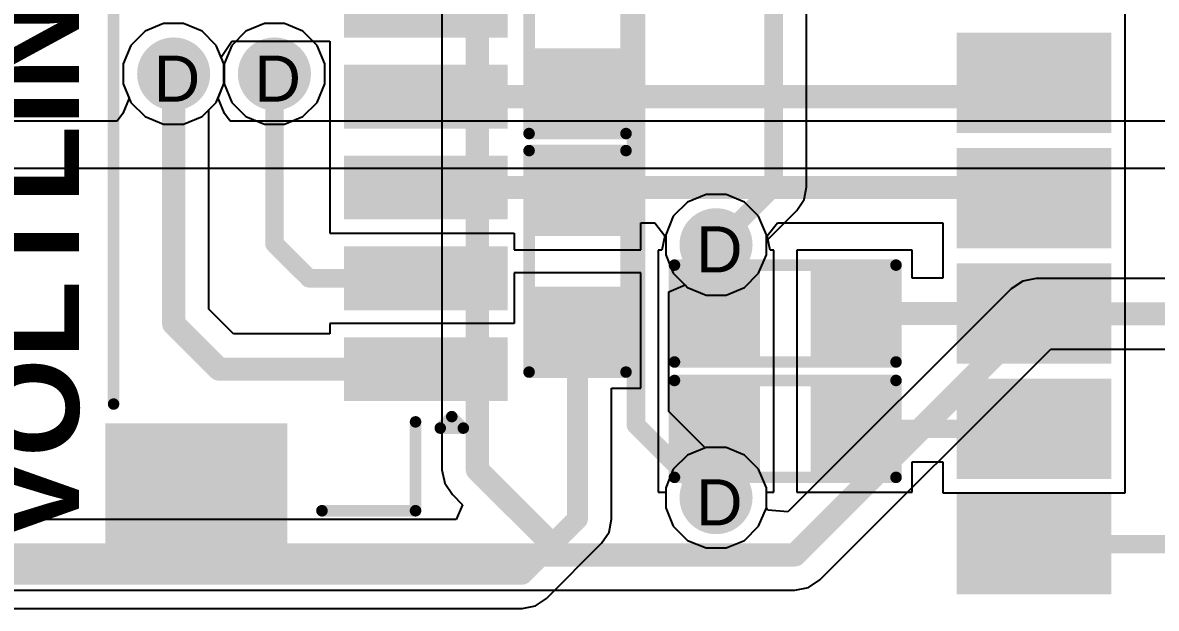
# Model space of a CAD drawing. Header units: inches. Extents: x 0 to 5032, y 0 to 5323.
# Drawn here: x 99.35 to 111.83, y 6.86 to 13.31 of the extents above; entities that cross this region are included whole.
import ezdxf

# ---------------------------------------------------------------- set-up
doc = ezdxf.new("R2010")
doc.units = ezdxf.units.IN
for name, color, linetype in [('Bottom Layer', 5, 'Continuous'), ('Bottom Solder', 6, 'Continuous'), ('Drill Drawing', 1, 'Continuous'), ('Layer 1', 16, 'Continuous'), ('Layer 2', 76, 'Continuous'), ('Top Layer', 1, 'Continuous'), ('Top Overlay', 2, 'Continuous'), ('Top Paste', 8, 'Continuous'), ('Top Solder', 216, 'Continuous'), ('Via Holes', 16, 'Continuous')]:
    doc.layers.add(name, color=color, linetype=linetype)
doc.styles.add('Arial', font='', dxfattribs={"height": 0.2})
doc.styles.add('Arial_Bold', font='', dxfattribs={"height": 0.2})
doc.styles.get('Arial').set_extended_font_data('Arial')
doc.styles.get('Arial_Bold').set_extended_font_data('Arial', bold=True)

# ---------------------------------------------------------------- blocks, each defined once
blk = doc.blocks.new('R___0603_5')
at = {"layer": 'Top Layer'}
for points in [[(-0.381, 0.4445), (-0.381, -0.4445), (-1.143, -0.4445), (-1.143, 0.4445)], [(1.143, 0.4445), (1.143, -0.4445), (0.381, -0.4445), (0.381, 0.4445)]]:
    blk.add_hatch(color=1, dxfattribs=at).paths.add_polyline_path(points)
at = {"layer": 'Top Paste'}
for points in [[(-0.381, 0.4445), (-0.381, -0.4445), (-1.143, -0.4445), (-1.143, 0.4445)], [(1.143, 0.4445), (1.143, -0.4445), (0.381, -0.4445), (0.381, 0.4445)]]:
    blk.add_hatch(color=8, dxfattribs=at).paths.add_polyline_path(points)
at = {"layer": 'Top Solder'}
for points in [[(-0.2794, 0.5461), (-0.2794, -0.5461), (-1.2446, -0.5461), (-1.2446, 0.5461)], [(1.2446, 0.5461), (1.2446, -0.5461), (0.2794, -0.5461), (0.2794, 0.5461)]]:
    blk.add_hatch(color=216, dxfattribs=at).paths.add_polyline_path(points)
at = {"layer": 'Top Overlay'}
for points in [[(-1.2192, -0.5334, 0.127, 0.127, 0), (-1.2192, 0.5334, 0.127, 0.127, 0)], [(-1.2192, 0.5334, 0.127, 0.127, 0), (1.2192, 0.5334, 0.127, 0.127, 0)], [(1.2192, -0.5334, 0.127, 0.127, 0), (1.2192, 0.5334, 0.127, 0.127, 0)], [(-1.2192, -0.5334, 0.127, 0.127, 0), (1.2192, -0.5334, 0.127, 0.127, 0)]]:
    blk.add_lwpolyline(points, format="xyseb", dxfattribs=at)
for points in [[(-1.25095, 0.5334, 0.0635, 0.0635, 1), (-1.18745, 0.5334, 0.0635, 0.0635, 1)], [(-1.25095, 0.5334, 0.0635, 0.0635, 1), (-1.18745, 0.5334, 0.0635, 0.0635, 1)], [(1.18745, 0.5334, 0.0635, 0.0635, 1), (1.25095, 0.5334, 0.0635, 0.0635, 1)], [(1.18745, 0.5334, 0.0635, 0.0635, 1), (1.25095, 0.5334, 0.0635, 0.0635, 1)], [(-1.25095, -0.5334, 0.0635, 0.0635, 1), (-1.18745, -0.5334, 0.0635, 0.0635, 1)], [(-1.25095, -0.5334, 0.0635, 0.0635, 1), (-1.18745, -0.5334, 0.0635, 0.0635, 1)], [(1.18745, -0.5334, 0.0635, 0.0635, 1), (1.25095, -0.5334, 0.0635, 0.0635, 1)], [(1.18745, -0.5334, 0.0635, 0.0635, 1), (1.25095, -0.5334, 0.0635, 0.0635, 1)]]:
    blk.add_lwpolyline(points, format="xyseb", close=True, dxfattribs=at)
blk = doc.blocks.new('R___0603_10')
at = {"layer": 'Top Layer'}
for points in [[(-0.381, 0.4445), (-0.381, -0.4445), (-1.143, -0.4445), (-1.143, 0.4445)], [(1.143, 0.4445), (1.143, -0.4445), (0.381, -0.4445), (0.381, 0.4445)]]:
    blk.add_hatch(color=1, dxfattribs=at).paths.add_polyline_path(points)
at = {"layer": 'Top Paste'}
for points in [[(-0.381, 0.4445), (-0.381, -0.4445), (-1.143, -0.4445), (-1.143, 0.4445)], [(1.143, 0.4445), (1.143, -0.4445), (0.381, -0.4445), (0.381, 0.4445)]]:
    blk.add_hatch(color=8, dxfattribs=at).paths.add_polyline_path(points)
at = {"layer": 'Top Solder'}
for points in [[(-0.2794, 0.5461), (-0.2794, -0.5461), (-1.2446, -0.5461), (-1.2446, 0.5461)], [(1.2446, 0.5461), (1.2446, -0.5461), (0.2794, -0.5461), (0.2794, 0.5461)]]:
    blk.add_hatch(color=216, dxfattribs=at).paths.add_polyline_path(points)
at = {"layer": 'Top Overlay'}
for points in [[(-1.2192, -0.5334, 0.127, 0.127, 0), (-1.2192, 0.5334, 0.127, 0.127, 0)], [(-1.2192, 0.5334, 0.127, 0.127, 0), (1.2192, 0.5334, 0.127, 0.127, 0)], [(1.2192, -0.5334, 0.127, 0.127, 0), (1.2192, 0.5334, 0.127, 0.127, 0)], [(-1.2192, -0.5334, 0.127, 0.127, 0), (1.2192, -0.5334, 0.127, 0.127, 0)]]:
    blk.add_lwpolyline(points, format="xyseb", dxfattribs=at)
for points in [[(-1.25095, 0.5334, 0.0635, 0.0635, 1), (-1.18745, 0.5334, 0.0635, 0.0635, 1)], [(-1.25095, 0.5334, 0.0635, 0.0635, 1), (-1.18745, 0.5334, 0.0635, 0.0635, 1)], [(1.18745, 0.5334, 0.0635, 0.0635, 1), (1.25095, 0.5334, 0.0635, 0.0635, 1)], [(1.18745, 0.5334, 0.0635, 0.0635, 1), (1.25095, 0.5334, 0.0635, 0.0635, 1)], [(-1.25095, -0.5334, 0.0635, 0.0635, 1), (-1.18745, -0.5334, 0.0635, 0.0635, 1)], [(-1.25095, -0.5334, 0.0635, 0.0635, 1), (-1.18745, -0.5334, 0.0635, 0.0635, 1)], [(1.18745, -0.5334, 0.0635, 0.0635, 1), (1.25095, -0.5334, 0.0635, 0.0635, 1)], [(1.18745, -0.5334, 0.0635, 0.0635, 1), (1.25095, -0.5334, 0.0635, 0.0635, 1)]]:
    blk.add_lwpolyline(points, format="xyseb", close=True, dxfattribs=at)
blk = doc.blocks.new('38_SMD_M______47')
at = {"layer": 'Top Layer'}
for points in [[(8, 9.33), (9.5, 9.33), (9.5, 8.43), (8, 8.43)], [(8, 8.06), (9.5, 8.06), (9.5, 7.16), (8, 7.16)], [(8, 6.79), (9.5, 6.79), (9.5, 5.89), (8, 5.89)], [(8, 5.52), (9.5, 5.52), (9.5, 4.62), (8, 4.62)], [(8, 4.25), (9.5, 4.25), (9.5, 3.35), (8, 3.35)]]:
    blk.add_hatch(color=1, dxfattribs=at).paths.add_polyline_path(points)
at = {"layer": 'Top Paste'}
for points in [[(8, 9.33), (9.5, 9.33), (9.5, 8.43), (8, 8.43)], [(8, 8.06), (9.5, 8.06), (9.5, 7.16), (8, 7.16)], [(8, 6.79), (9.5, 6.79), (9.5, 5.89), (8, 5.89)], [(8, 5.52), (9.5, 5.52), (9.5, 4.62), (8, 4.62)], [(8, 4.25), (9.5, 4.25), (9.5, 3.35), (8, 3.35)]]:
    blk.add_hatch(color=8, dxfattribs=at).paths.add_polyline_path(points)
at = {"layer": 'Top Solder'}
for points in [[(7.898, 9.432), (9.602, 9.432), (9.602, 8.328), (7.898, 8.328)], [(7.898, 8.162), (9.602, 8.162), (9.602, 7.058), (7.898, 7.058)], [(7.898, 6.892), (9.602, 6.892), (9.602, 5.788), (7.898, 5.788)], [(7.898, 5.622), (9.602, 5.622), (9.602, 4.518), (7.898, 4.518)], [(7.898, 4.352), (9.602, 4.352), (9.602, 3.248), (7.898, 3.248)]]:
    blk.add_hatch(color=216, dxfattribs=at).paths.add_polyline_path(points)
blk = doc.blocks.new('R___0603_109')
at = {"layer": 'Top Layer'}
for points in [[(-0.381, 0.4445), (-0.381, -0.4445), (-1.143, -0.4445), (-1.143, 0.4445)], [(1.143, 0.4445), (1.143, -0.4445), (0.381, -0.4445), (0.381, 0.4445)]]:
    blk.add_hatch(color=1, dxfattribs=at).paths.add_polyline_path(points)
at = {"layer": 'Top Paste'}
for points in [[(-0.381, 0.4445), (-0.381, -0.4445), (-1.143, -0.4445), (-1.143, 0.4445)], [(1.143, 0.4445), (1.143, -0.4445), (0.381, -0.4445), (0.381, 0.4445)]]:
    blk.add_hatch(color=8, dxfattribs=at).paths.add_polyline_path(points)
at = {"layer": 'Top Solder'}
for points in [[(-0.2794, 0.5461), (-0.2794, -0.5461), (-1.2446, -0.5461), (-1.2446, 0.5461)], [(1.2446, 0.5461), (1.2446, -0.5461), (0.2794, -0.5461), (0.2794, 0.5461)]]:
    blk.add_hatch(color=216, dxfattribs=at).paths.add_polyline_path(points)
at = {"layer": 'Top Overlay'}
for points in [[(-1.2192, -0.5334, 0.127, 0.127, 0), (-1.2192, 0.5334, 0.127, 0.127, 0)], [(1.2192, 0.5334, 0.127, 0.127, 0), (-1.2192, 0.5334, 0.127, 0.127, 0)], [(1.2192, -0.5334, 0.127, 0.127, 0), (1.2192, 0.5334, 0.127, 0.127, 0)], [(1.2192, -0.5334, 0.127, 0.127, 0), (-1.2192, -0.5334, 0.127, 0.127, 0)]]:
    blk.add_lwpolyline(points, format="xyseb", dxfattribs=at)
for points in [[(-1.25095, 0.5334, 0.0635, 0.0635, 1), (-1.18745, 0.5334, 0.0635, 0.0635, 1)], [(-1.25095, 0.5334, 0.0635, 0.0635, 1), (-1.18745, 0.5334, 0.0635, 0.0635, 1)], [(1.18745, 0.5334, 0.0635, 0.0635, 1), (1.25095, 0.5334, 0.0635, 0.0635, 1)], [(1.18745, 0.5334, 0.0635, 0.0635, 1), (1.25095, 0.5334, 0.0635, 0.0635, 1)], [(-1.25095, -0.5334, 0.0635, 0.0635, 1), (-1.18745, -0.5334, 0.0635, 0.0635, 1)], [(-1.25095, -0.5334, 0.0635, 0.0635, 1), (-1.18745, -0.5334, 0.0635, 0.0635, 1)], [(1.18745, -0.5334, 0.0635, 0.0635, 1), (1.25095, -0.5334, 0.0635, 0.0635, 1)], [(1.18745, -0.5334, 0.0635, 0.0635, 1), (1.25095, -0.5334, 0.0635, 0.0635, 1)]]:
    blk.add_lwpolyline(points, format="xyseb", close=True, dxfattribs=at)
blk = doc.blocks.new('R___0603_110')
at = {"layer": 'Top Layer'}
for points in [[(-0.381, 0.4445), (-0.381, -0.4445), (-1.143, -0.4445), (-1.143, 0.4445)], [(1.143, 0.4445), (1.143, -0.4445), (0.381, -0.4445), (0.381, 0.4445)]]:
    blk.add_hatch(color=1, dxfattribs=at).paths.add_polyline_path(points)
at = {"layer": 'Top Paste'}
for points in [[(-0.381, 0.4445), (-0.381, -0.4445), (-1.143, -0.4445), (-1.143, 0.4445)], [(1.143, 0.4445), (1.143, -0.4445), (0.381, -0.4445), (0.381, 0.4445)]]:
    blk.add_hatch(color=8, dxfattribs=at).paths.add_polyline_path(points)
at = {"layer": 'Top Solder'}
for points in [[(-0.2794, 0.5461), (-0.2794, -0.5461), (-1.2446, -0.5461), (-1.2446, 0.5461)], [(1.2446, 0.5461), (1.2446, -0.5461), (0.2794, -0.5461), (0.2794, 0.5461)]]:
    blk.add_hatch(color=216, dxfattribs=at).paths.add_polyline_path(points)
at = {"layer": 'Top Overlay'}
for points in [[(-1.2192, 0.5334, 0.127, 0.127, 0), (-1.2192, -0.5334, 0.127, 0.127, 0)], [(-1.2192, 0.5334, 0.127, 0.127, 0), (1.2192, 0.5334, 0.127, 0.127, 0)], [(1.2192, 0.5334, 0.127, 0.127, 0), (1.2192, -0.5334, 0.127, 0.127, 0)], [(-1.2192, -0.5334, 0.127, 0.127, 0), (1.2192, -0.5334, 0.127, 0.127, 0)]]:
    blk.add_lwpolyline(points, format="xyseb", dxfattribs=at)
for points in [[(-1.25095, 0.5334, 0.0635, 0.0635, 1), (-1.18745, 0.5334, 0.0635, 0.0635, 1)], [(-1.25095, 0.5334, 0.0635, 0.0635, 1), (-1.18745, 0.5334, 0.0635, 0.0635, 1)], [(1.18745, 0.5334, 0.0635, 0.0635, 1), (1.25095, 0.5334, 0.0635, 0.0635, 1)], [(1.18745, 0.5334, 0.0635, 0.0635, 1), (1.25095, 0.5334, 0.0635, 0.0635, 1)], [(-1.25095, -0.5334, 0.0635, 0.0635, 1), (-1.18745, -0.5334, 0.0635, 0.0635, 1)], [(-1.25095, -0.5334, 0.0635, 0.0635, 1), (-1.18745, -0.5334, 0.0635, 0.0635, 1)], [(1.18745, -0.5334, 0.0635, 0.0635, 1), (1.25095, -0.5334, 0.0635, 0.0635, 1)], [(1.18745, -0.5334, 0.0635, 0.0635, 1), (1.25095, -0.5334, 0.0635, 0.0635, 1)]]:
    blk.add_lwpolyline(points, format="xyseb", close=True, dxfattribs=at)
blk = doc.blocks.new('V________T______440')
at = {"layer": 'Top Layer'}
for points in [[(-4.4, 2.162), (-3.2, 2.162), (-3.2, 0.362), (-4.4, 0.362)], [(3.2, 2.162), (4.4, 2.162), (4.4, 0.362), (3.2, 0.362)], [(-2.75, -0.462), (-2.25, -0.462), (-2.25, -2.062), (-2.75, -2.062)], [(-1.75, -0.462), (-1.25, -0.462), (-1.25, -2.062), (-1.75, -2.062)], [(-0.75, -0.462), (-0.25, -0.462), (-0.25, -2.062), (-0.75, -2.062)], [(0.25, -0.462), (0.75, -0.462), (0.75, -2.062), (0.25, -2.062)], [(1.25, -0.462), (1.75, -0.462), (1.75, -2.062), (1.25, -2.062)], [(2.25, -0.462), (2.75, -0.462), (2.75, -2.062), (2.25, -2.062)]]:
    blk.add_hatch(color=1, dxfattribs=at).paths.add_polyline_path(points)
at = {"layer": 'Top Paste'}
for points in [[(-4.4, 2.162), (-3.2, 2.162), (-3.2, 0.362), (-4.4, 0.362)], [(3.2, 2.162), (4.4, 2.162), (4.4, 0.362), (3.2, 0.362)], [(-2.75, -0.462), (-2.25, -0.462), (-2.25, -2.062), (-2.75, -2.062)], [(-1.75, -0.462), (-1.25, -0.462), (-1.25, -2.062), (-1.75, -2.062)], [(-0.75, -0.462), (-0.25, -0.462), (-0.25, -2.062), (-0.75, -2.062)], [(0.25, -0.462), (0.75, -0.462), (0.75, -2.062), (0.25, -2.062)], [(1.25, -0.462), (1.75, -0.462), (1.75, -2.062), (1.25, -2.062)], [(2.25, -0.462), (2.75, -0.462), (2.75, -2.062), (2.25, -2.062)]]:
    blk.add_hatch(color=8, dxfattribs=at).paths.add_polyline_path(points)
at = {"layer": 'Top Solder'}
for points in [[(-4.502, 2.264), (-3.098, 2.264), (-3.098, 0.261), (-4.502, 0.261)], [(3.098, 2.264), (4.502, 2.264), (4.502, 0.261), (3.098, 0.261)], [(-2.852, -0.361), (-2.148, -0.361), (-2.148, -2.164), (-2.852, -2.164)], [(-1.852, -0.361), (-1.148, -0.361), (-1.148, -2.164), (-1.852, -2.164)], [(-0.852, -0.361), (-0.148, -0.361), (-0.148, -2.164), (-0.852, -2.164)], [(0.148, -0.361), (0.852, -0.361), (0.852, -2.164), (0.148, -2.164)], [(1.148, -0.361), (1.852, -0.361), (1.852, -2.164), (1.148, -2.164)], [(2.148, -0.361), (2.852, -0.361), (2.852, -2.164), (2.148, -2.164)]]:
    blk.add_hatch(color=216, dxfattribs=at).paths.add_polyline_path(points)
at = {"layer": 'Top Overlay'}
for points in [[(-2.884, 2.173, 0.127, 0.127, 0), (2.932, 2.173, 0.127, 0.127, 0)], [(-4.059, -0.12, 0.127, 0.127, 0), (-4.059, -1.15, 0.127, 0.127, 0)], [(4.059, -0.12, 0.127, 0.127, 0), (4.059, -1.15, 0.127, 0.127, 0)], [(-4.059, -1.15, 0.127, 0.127, 0), (-3.08, -1.15, 0.127, 0.127, 0)], [(3.08, -1.15, 0.127, 0.127, 0), (4.059, -1.15, 0.127, 0.127, 0)], [(-3.15, -1.422, 0.127, 0.127, 0), (-3.023, -1.549, 0.127, 0.127, 0)], [(-3.15, -1.422, 0.127, 0.127, 0), (-3.15, -1.676, 0.127, 0.127, 0)], [(-3.023, -1.549, 0.127, 0.127, 0), (-3.15, -1.676, 0.127, 0.127, 0)]]:
    blk.add_lwpolyline(points, format="xyseb", dxfattribs=at)
for points in [[(-2.916, 2.173, 0.0635, 0.0635, 1), (-2.853, 2.173, 0.0635, 0.0635, 1)], [(2.9, 2.173, 0.0635, 0.0635, 1), (2.964, 2.173, 0.0635, 0.0635, 1)], [(-4.091, -0.12, 0.0635, 0.0635, 1), (-4.027, -0.12, 0.0635, 0.0635, 1)], [(4.027, -0.12, 0.0635, 0.0635, 1), (4.091, -0.12, 0.0635, 0.0635, 1)], [(-4.091, -1.15, 0.0635, 0.0635, 1), (-4.027, -1.15, 0.0635, 0.0635, 1)], [(-4.091, -1.15, 0.0635, 0.0635, 1), (-4.027, -1.15, 0.0635, 0.0635, 1)], [(-3.112, -1.15, 0.0635, 0.0635, 1), (-3.049, -1.15, 0.0635, 0.0635, 1)], [(3.049, -1.15, 0.0635, 0.0635, 1), (3.112, -1.15, 0.0635, 0.0635, 1)], [(4.027, -1.15, 0.0635, 0.0635, 1), (4.091, -1.15, 0.0635, 0.0635, 1)], [(4.027, -1.15, 0.0635, 0.0635, 1), (4.091, -1.15, 0.0635, 0.0635, 1)], [(-3.181, -1.422, 0.0635, 0.0635, 1), (-3.118, -1.422, 0.0635, 0.0635, 1)], [(-3.181, -1.422, 0.0635, 0.0635, 1), (-3.118, -1.422, 0.0635, 0.0635, 1)], [(-3.054, -1.549, 0.0635, 0.0635, 1), (-2.991, -1.549, 0.0635, 0.0635, 1)], [(-3.054, -1.549, 0.0635, 0.0635, 1), (-2.991, -1.549, 0.0635, 0.0635, 1)], [(-3.181, -1.676, 0.0635, 0.0635, 1), (-3.118, -1.676, 0.0635, 0.0635, 1)], [(-3.181, -1.676, 0.0635, 0.0635, 1), (-3.118, -1.676, 0.0635, 0.0635, 1)]]:
    blk.add_lwpolyline(points, format="xyseb", close=True, dxfattribs=at)

msp = doc.modelspace()

# ---------------------------------------------------------------- hatches: boundary and pattern name
at = {"layer": 'Bottom Layer'}
h = msp.add_hatch(color=5, dxfattribs=at)
edge = h.paths.add_edge_path()
edge.add_arc((101.016, 12.747), 0.3, 0, 360)
h = msp.add_hatch(color=5, dxfattribs=at)
edge = h.paths.add_edge_path()
edge.add_arc((102.125, 12.747), 0.3, 0, 360)
h = msp.add_hatch(color=5, dxfattribs=at)
edge = h.paths.add_edge_path()
edge.add_arc((106.985, 10.867), 0.3, 0, 360)
h = msp.add_hatch(color=5, dxfattribs=at)
edge = h.paths.add_edge_path()
edge.add_arc((106.985, 8.082), 0.3, 0, 360)
at = {"layer": 'Bottom Solder'}
h = msp.add_hatch(color=6, dxfattribs=at)
edge = h.paths.add_edge_path()
edge.add_arc((101.016, 12.747), 0.402, 0, 360)
h = msp.add_hatch(color=6, dxfattribs=at)
edge = h.paths.add_edge_path()
edge.add_arc((102.125, 12.747), 0.402, 0, 360)
h = msp.add_hatch(color=6, dxfattribs=at)
edge = h.paths.add_edge_path()
edge.add_arc((106.985, 10.867), 0.402, 0, 360)
h = msp.add_hatch(color=6, dxfattribs=at)
edge = h.paths.add_edge_path()
edge.add_arc((106.985, 8.082), 0.402, 0, 360)
at = {"layer": 'Layer 1'}
h = msp.add_hatch(color=16, dxfattribs=at)
edge = h.paths.add_edge_path()
edge.add_arc((101.016, 12.747), 0.3, 0, 360)
h = msp.add_hatch(color=16, dxfattribs=at)
edge = h.paths.add_edge_path()
edge.add_arc((102.125, 12.747), 0.3, 0, 360)
h = msp.add_hatch(color=16, dxfattribs=at)
edge = h.paths.add_edge_path()
edge.add_arc((106.985, 10.867), 0.3, 0, 360)
h = msp.add_hatch(color=16, dxfattribs=at)
edge = h.paths.add_edge_path()
edge.add_arc((106.985, 8.082), 0.3, 0, 360)
at = {"layer": 'Layer 2'}
h = msp.add_hatch(color=76, dxfattribs=at)
edge = h.paths.add_edge_path()
edge.add_arc((101.016, 12.747), 0.3, 0, 360)
h = msp.add_hatch(color=76, dxfattribs=at)
edge = h.paths.add_edge_path()
edge.add_arc((102.125, 12.747), 0.3, 0, 360)
h = msp.add_hatch(color=76, dxfattribs=at)
edge = h.paths.add_edge_path()
edge.add_arc((106.985, 10.867), 0.3, 0, 360)
h = msp.add_hatch(color=76, dxfattribs=at)
edge = h.paths.add_edge_path()
edge.add_arc((106.985, 8.082), 0.3, 0, 360)
at = {"layer": 'Top Layer'}
h = msp.add_hatch(color=1, dxfattribs=at)
edge = h.paths.add_edge_path()
edge.add_arc((101.016, 12.747), 0.3, 0, 360)
h = msp.add_hatch(color=1, dxfattribs=at)
edge = h.paths.add_edge_path()
edge.add_arc((102.125, 12.747), 0.3, 0, 360)
h = msp.add_hatch(color=1, dxfattribs=at)
edge = h.paths.add_edge_path()
edge.add_arc((106.985, 10.867), 0.3, 0, 360)
h = msp.add_hatch(color=1, dxfattribs=at)
edge = h.paths.add_edge_path()
edge.add_arc((106.985, 8.082), 0.3, 0, 360)
at = {"layer": 'Top Solder'}
h = msp.add_hatch(color=216, dxfattribs=at)
edge = h.paths.add_edge_path()
edge.add_arc((101.016, 12.747), 0.402, 0, 360)
h = msp.add_hatch(color=216, dxfattribs=at)
edge = h.paths.add_edge_path()
edge.add_arc((102.125, 12.747), 0.402, 0, 360)
h = msp.add_hatch(color=216, dxfattribs=at)
edge = h.paths.add_edge_path()
edge.add_arc((106.985, 10.867), 0.402, 0, 360)
h = msp.add_hatch(color=216, dxfattribs=at)
edge = h.paths.add_edge_path()
edge.add_arc((106.985, 8.082), 0.402, 0, 360)
at = {"layer": 'Via Holes'}
h = msp.add_hatch(color=7, dxfattribs=at)
edge = h.paths.add_edge_path()
edge.add_arc((101.016, 12.747), 0.15, 0, 360)
h = msp.add_hatch(color=7, dxfattribs=at)
edge = h.paths.add_edge_path()
edge.add_arc((102.125, 12.747), 0.15, 0, 360)
h = msp.add_hatch(color=7, dxfattribs=at)
edge = h.paths.add_edge_path()
edge.add_arc((106.985, 10.867), 0.15, 0, 360)
h = msp.add_hatch(color=7, dxfattribs=at)
edge = h.paths.add_edge_path()
edge.add_arc((106.985, 8.082), 0.15, 0, 360)

# ---------------------------------------------------------------- linework, layer by layer
at = {"layer": 'Bottom Layer'}
for p, q in [((107.982, 11.502), (107.982, 15.646)), ((103.969, 14.869), (103.969, 8.39)), ((100.906, 13.301), (100.702, 13.217)), ((101.126, 13.301), (100.906, 13.301)), ((101.33, 13.217), (101.126, 13.301)), ((100.702, 13.217), (100.546, 13.061)), ((101.485, 13.061), (101.33, 13.217)), ((100.546, 13.061), (100.462, 12.857)), ((101.57, 12.857), (101.485, 13.061)), ((100.462, 12.857), (100.462, 12.637)), ((101.57, 12.637), (101.57, 12.857)), ((100.462, 12.637), (100.546, 12.433)), ((101.485, 12.433), (101.57, 12.637)), ((100.546, 12.433), (100.702, 12.277)), ((101.33, 12.277), (101.485, 12.433)), ((100.702, 12.277), (100.906, 12.193)), ((101.126, 12.193), (101.33, 12.277)), ((100.906, 12.193), (101.126, 12.193)), ((107.955, 11.363), (107.982, 11.502)), ((107.876, 11.245), (107.955, 11.363)), ((107.539, 10.908), (107.876, 11.245)), ((107.876, 11.245), (107.876, 11.245)), ((107.539, 10.757), (107.539, 10.908)), ((107.454, 10.553), (107.539, 10.757)), ((107.299, 10.397), (107.454, 10.553)), ((110.508, 10.495), (110.36, 10.465)), ((132.676, 10.495), (110.508, 10.495)), ((106.467, 10.35), (106.644, 10.424)), ((106.644, 10.424), (106.671, 10.397)), ((106.671, 10.397), (106.875, 10.313)), ((107.095, 10.313), (107.299, 10.397)), ((110.234, 10.381), (107.777, 7.925)), ((110.36, 10.465), (110.234, 10.381)), ((106.467, 9.032), (106.467, 10.35)), ((106.875, 10.313), (107.095, 10.313)), ((108.128, 7.177), (110.669, 9.718)), ((110.669, 9.718), (132.664, 9.718)), ((106.866, 8.632), (106.467, 9.032)), ((106.875, 8.636), (106.866, 8.632)), ((107.095, 8.636), (106.875, 8.636)), ((107.299, 8.551), (107.095, 8.636)), ((107.454, 8.395), (107.299, 8.551)), ((103.969, 8.39), (103.999, 8.242)), ((107.539, 8.192), (107.454, 8.395)), ((103.999, 8.242), (104.083, 8.116)), ((104.083, 8.116), (104.194, 8.004)), ((107.539, 7.971), (107.539, 8.192)), ((104.194, 8.004), (104.126, 7.84)), ((107.557, 7.944), (107.539, 7.971)), ((107.777, 7.925), (107.557, 7.944)), ((104.126, 7.84), (97.503, 7.84)), ((108.002, 7.093), (108.128, 7.177)), ((97.342, 7.063), (107.853, 7.063)), ((107.853, 7.063), (108.002, 7.093))]:
    msp.add_line(p, q, dxfattribs=at)
for points in [[(107.62, 11.502, 0.203, 0.203, 0), (107.62, 15.646, 0.203, 0.203, 0)], [(104.358, 8.39, 0.254, 0.254, 0), (104.358, 15.264, 0.254, 0.254, 0)], [(106.104, 8.882, 0.203, 0.203, 0), (106.104, 14.706, 0.203, 0.203, 0)], [(106.985, 10.867, 0.203, 0.203, 0), (107.62, 11.502, 0.203, 0.203, 0)], [(107.853, 7.451, 0.254, 0.254, 0), (110.508, 10.107, 0.254, 0.254, 0)], [(110.508, 10.107, 0.254, 0.254, 0), (133.071, 10.107, 0.254, 0.254, 0)], [(106.104, 8.882, 0.203, 0.203, 0), (106.904, 8.082, 0.203, 0.203, 0)], [(104.358, 8.39, 0.254, 0.254, 0), (105.297, 7.451, 0.254, 0.254, 0)], [(106.904, 8.082, 0.203, 0.203, 0), (106.985, 8.082, 0.203, 0.203, 0)], [(97.342, 7.451, 0.254, 0.254, 0), (105.297, 7.451, 0.254, 0.254, 0)], [(105.297, 7.451, 0.254, 0.254, 0), (107.853, 7.451, 0.254, 0.254, 0)]]:
    msp.add_lwpolyline(points, format="xyseb", dxfattribs=at)
for points in [[(107.569, 11.502, 0.102, 0.102, 1), (107.671, 11.502, 0.102, 0.102, 1)], [(107.569, 11.502, 0.102, 0.102, 1), (107.671, 11.502, 0.102, 0.102, 1)], [(106.934, 10.867, 0.102, 0.102, 1), (107.036, 10.867, 0.102, 0.102, 1)], [(110.445, 10.107, 0.127, 0.127, 1), (110.572, 10.107, 0.127, 0.127, 1)], [(110.445, 10.107, 0.127, 0.127, 1), (110.572, 10.107, 0.127, 0.127, 1)], [(106.053, 8.882, 0.102, 0.102, 1), (106.155, 8.882, 0.102, 0.102, 1)], [(106.053, 8.882, 0.102, 0.102, 1), (106.155, 8.882, 0.102, 0.102, 1)], [(104.294, 8.39, 0.127, 0.127, 1), (104.421, 8.39, 0.127, 0.127, 1)], [(104.294, 8.39, 0.127, 0.127, 1), (104.421, 8.39, 0.127, 0.127, 1)], [(106.853, 8.082, 0.102, 0.102, 1), (106.955, 8.082, 0.102, 0.102, 1)], [(106.853, 8.082, 0.102, 0.102, 1), (106.955, 8.082, 0.102, 0.102, 1)], [(106.934, 8.082, 0.102, 0.102, 1), (107.036, 8.082, 0.102, 0.102, 1)], [(105.233, 7.451, 0.127, 0.127, 1), (105.36, 7.451, 0.127, 0.127, 1)], [(105.233, 7.451, 0.127, 0.127, 1), (105.36, 7.451, 0.127, 0.127, 1)], [(105.233, 7.451, 0.127, 0.127, 1), (105.36, 7.451, 0.127, 0.127, 1)], [(107.79, 7.451, 0.127, 0.127, 1), (107.917, 7.451, 0.127, 0.127, 1)], [(107.79, 7.451, 0.127, 0.127, 1), (107.917, 7.451, 0.127, 0.127, 1)]]:
    msp.add_lwpolyline(points, format="xyseb", close=True, dxfattribs=at)
at = {"layer": 'Layer 1'}
for p, q in [((100.906, 13.301), (100.702, 13.217)), ((101.126, 13.301), (100.906, 13.301)), ((101.33, 13.217), (101.126, 13.301)), ((100.702, 13.217), (100.546, 13.061)), ((101.485, 13.061), (101.33, 13.217)), ((100.546, 13.061), (100.462, 12.857)), ((101.57, 12.857), (101.485, 13.061)), ((100.462, 12.857), (100.462, 12.637)), ((101.57, 12.637), (101.57, 12.857)), ((100.462, 12.637), (100.526, 12.481)), ((101.505, 12.481), (101.57, 12.637)), ((100.526, 12.481), (100.455, 12.311)), ((101.577, 12.311), (101.505, 12.481)), ((100.393, 12.227), (94.894, 12.227)), ((100.455, 12.311), (100.393, 12.227)), ((101.639, 12.227), (101.577, 12.311)), ((141.471, 12.227), (101.639, 12.227)), ((94.894, 11.709), (141.471, 11.709)), ((106.875, 11.421), (106.671, 11.336)), ((107.095, 11.421), (106.875, 11.421)), ((107.299, 11.336), (107.095, 11.421)), ((106.671, 11.336), (106.515, 11.181)), ((107.454, 11.181), (107.299, 11.336)), ((106.515, 11.181), (106.431, 10.977)), ((107.539, 10.977), (107.454, 11.181)), ((106.431, 10.977), (106.431, 10.757)), ((107.539, 10.757), (107.539, 10.977)), ((106.431, 10.757), (106.515, 10.553)), ((107.454, 10.553), (107.539, 10.757)), ((106.515, 10.553), (106.671, 10.397)), ((107.299, 10.397), (107.454, 10.553)), ((106.671, 10.397), (106.875, 10.313)), ((107.095, 10.313), (107.299, 10.397)), ((106.875, 10.313), (107.095, 10.313)), ((106.875, 8.636), (106.671, 8.551)), ((107.095, 8.636), (106.875, 8.636)), ((107.299, 8.551), (107.095, 8.636)), ((106.671, 8.551), (106.515, 8.395)), ((107.454, 8.395), (107.299, 8.551)), ((106.515, 8.395), (106.431, 8.192)), ((107.539, 8.192), (107.454, 8.395)), ((106.431, 8.192), (106.431, 7.971)), ((107.539, 7.971), (107.539, 8.192)), ((106.431, 7.971), (106.515, 7.768)), ((107.454, 7.768), (107.539, 7.971)), ((106.515, 7.768), (106.671, 7.612)), ((107.299, 7.612), (107.454, 7.768)), ((106.671, 7.612), (106.875, 7.528)), ((107.095, 7.528), (107.299, 7.612)), ((106.875, 7.528), (107.095, 7.528))]:
    msp.add_line(p, q, dxfattribs=at)
at = {"layer": 'Layer 2'}
for p, q in [((102.015, 13.301), (101.811, 13.217)), ((102.236, 13.301), (102.015, 13.301)), ((102.439, 13.217), (102.236, 13.301)), ((101.811, 13.217), (101.656, 13.061)), ((102.595, 13.061), (102.439, 13.217)), ((101.656, 13.061), (101.571, 12.857)), ((102.679, 12.857), (102.595, 13.061)), ((101.571, 12.857), (101.571, 12.637)), ((102.679, 12.637), (102.679, 12.857)), ((101.571, 12.637), (101.656, 12.433)), ((102.595, 12.433), (102.679, 12.637)), ((101.656, 12.433), (101.811, 12.278)), ((102.439, 12.278), (102.595, 12.433)), ((101.811, 12.278), (102.015, 12.193)), ((102.236, 12.193), (102.439, 12.278)), ((102.015, 12.193), (102.236, 12.193)), ((106.875, 11.421), (106.671, 11.336)), ((107.095, 11.421), (106.875, 11.421)), ((107.299, 11.336), (107.095, 11.421)), ((106.671, 11.336), (106.515, 11.181)), ((107.454, 11.181), (107.299, 11.336)), ((106.515, 11.181), (106.431, 10.977)), ((107.539, 10.977), (107.454, 11.181)), ((106.431, 10.977), (106.431, 10.757)), ((107.539, 10.757), (107.539, 10.977)), ((106.431, 10.757), (106.515, 10.553)), ((107.454, 10.553), (107.539, 10.757)), ((106.515, 10.553), (106.671, 10.397)), ((107.299, 10.397), (107.454, 10.553)), ((106.671, 10.397), (106.875, 10.313)), ((107.095, 10.313), (107.299, 10.397)), ((106.875, 10.313), (107.095, 10.313)), ((106.875, 8.636), (106.671, 8.551)), ((107.095, 8.636), (106.875, 8.636)), ((107.299, 8.551), (107.095, 8.636)), ((106.671, 8.551), (106.515, 8.395)), ((107.454, 8.395), (107.299, 8.551)), ((106.515, 8.395), (106.431, 8.192)), ((107.539, 8.192), (107.454, 8.395)), ((106.431, 8.192), (106.431, 7.971)), ((107.539, 7.971), (107.539, 8.192)), ((106.431, 7.971), (106.515, 7.768)), ((107.454, 7.768), (107.539, 7.971)), ((106.515, 7.768), (106.671, 7.612)), ((107.299, 7.612), (107.454, 7.768)), ((106.671, 7.612), (106.875, 7.528)), ((107.095, 7.528), (107.299, 7.612)), ((106.875, 7.528), (107.095, 7.528))]:
    msp.add_line(p, q, dxfattribs=at)
at = {"layer": 'Top Layer'}
for p, q in [((111.489, 13.215), (111.489, 14.485)), ((101.539, 12.931), (101.658, 13.109)), ((101.658, 13.109), (102.736, 13.109)), ((102.736, 13.109), (102.736, 11.993)), ((111.489, 11.945), (111.489, 13.215)), ((101.57, 12.857), (101.539, 12.931)), ((101.57, 12.637), (101.57, 12.857)), ((101.485, 12.433), (101.57, 12.637)), ((101.404, 12.352), (101.485, 12.433)), ((101.404, 10.157), (101.404, 12.352)), ((102.736, 11.993), (102.736, 10.993)), ((111.489, 10.675), (111.489, 11.945)), ((106.159, 10.811), (106.159, 11.109)), ((106.159, 11.109), (106.31, 11.109)), ((106.31, 11.109), (106.42, 10.963)), ((107.549, 10.963), (107.66, 11.109)), ((107.66, 11.109), (109.481, 11.109)), ((109.481, 11.109), (109.481, 10.498)), ((102.736, 10.993), (104.762, 10.993)), ((104.762, 10.993), (104.762, 10.811)), ((106.42, 10.963), (106.388, 10.808)), ((107.581, 10.808), (107.549, 10.963)), ((104.762, 10.811), (106.159, 10.811)), ((106.388, 10.808), (106.35, 10.808)), ((106.35, 10.808), (106.35, 9.411)), ((107.62, 10.808), (107.581, 10.808)), ((107.62, 9.411), (107.62, 10.808)), ((109.144, 10.808), (107.874, 10.808)), ((107.874, 10.808), (107.874, 9.411)), ((109.144, 10.498), (109.144, 10.808)), ((111.489, 9.405), (111.489, 10.675)), ((106.159, 10.557), (104.762, 10.557)), ((104.762, 10.557), (104.762, 10.001)), ((106.159, 9.287), (106.159, 10.557)), ((109.481, 10.498), (109.144, 10.498)), ((101.676, 9.885), (101.404, 10.157)), ((104.762, 10.001), (102.736, 10.001)), ((102.736, 10.001), (102.736, 9.885)), ((102.736, 9.885), (101.676, 9.885)), ((106.35, 9.411), (106.35, 8.141)), ((107.62, 8.141), (107.62, 9.411)), ((107.874, 9.411), (107.874, 8.141)), ((111.489, 8.135), (111.489, 9.405)), ((105.836, 7.847), (105.836, 9.287)), ((105.836, 9.287), (106.159, 9.287)), ((109.144, 8.141), (109.144, 8.477)), ((109.144, 8.477), (109.481, 8.477)), ((109.481, 8.477), (109.481, 8.135)), ((106.35, 8.141), (106.431, 8.141)), ((106.431, 8.141), (106.431, 7.971)), ((107.539, 7.971), (107.539, 8.141)), ((107.539, 8.141), (107.62, 8.141)), ((107.874, 8.141), (109.144, 8.141)), ((109.481, 8.135), (111.489, 8.135)), ((106.431, 7.971), (106.515, 7.768)), ((107.454, 7.768), (107.539, 7.971)), ((105.808, 7.703), (105.836, 7.847)), ((106.515, 7.768), (106.671, 7.612)), ((107.299, 7.612), (107.454, 7.768)), ((105.726, 7.581), (105.808, 7.703)), ((106.671, 7.612), (106.875, 7.528)), ((107.095, 7.528), (107.299, 7.612)), ((105.118, 6.973), (105.726, 7.581)), ((106.875, 7.528), (107.095, 7.528)), ((98.981, 6.863), (104.853, 6.863)), ((104.853, 6.863), (104.997, 6.892)), ((104.997, 6.892), (105.118, 6.973))]:
    msp.add_line(p, q, dxfattribs=at)
for points in [[(101.016, 9.997, 0.254, 0.254, 0), (101.016, 12.747, 0.254, 0.254, 0)], [(102.125, 10.877, 0.203, 0.203, 0), (102.125, 12.747, 0.203, 0.203, 0)], [(110.332, 12.497, 0.254, 0.254, 0), (110.485, 12.649, 0.254, 0.254, 0)], [(103.79, 12.497, 0.254, 0.254, 0), (110.332, 12.497, 0.254, 0.254, 0)], [(103.79, 11.497, 0.254, 0.254, 0), (110.367, 11.497, 0.254, 0.254, 0)], [(110.367, 11.497, 0.254, 0.254, 0), (110.485, 11.379, 0.254, 0.254, 0)], [(102.125, 10.877, 0.203, 0.203, 0), (102.506, 10.497, 0.203, 0.203, 0)], [(106.985, 10.109, 0.203, 0.203, 0), (106.985, 10.867, 0.203, 0.203, 0)], [(102.506, 10.497, 0.203, 0.203, 0), (103.79, 10.497, 0.203, 0.203, 0)], [(108.509, 10.109, 0.254, 0.254, 0), (110.485, 10.109, 0.254, 0.254, 0)], [(101.016, 9.997, 0.254, 0.254, 0), (101.515, 9.497, 0.254, 0.254, 0)], [(105.461, 7.847, 0.229, 0.229, 0), (105.461, 9.922, 0.229, 0.229, 0)], [(101.515, 9.497, 0.254, 0.254, 0), (103.79, 9.497, 0.254, 0.254, 0)], [(106.985, 8.082, 0.203, 0.203, 0), (106.985, 8.839, 0.203, 0.203, 0)], [(108.509, 8.839, 0.203, 0.203, 0), (110.485, 8.839, 0.203, 0.203, 0)], [(104.853, 7.239, 0.229, 0.229, 0), (105.461, 7.847, 0.229, 0.229, 0)], [(110.485, 7.569, 0.203, 0.203, 0), (112.457, 7.569, 0.203, 0.203, 0)], [(98.981, 7.239, 0.229, 0.229, 0), (104.853, 7.239, 0.229, 0.229, 0)]]:
    msp.add_lwpolyline(points, format="xyseb", dxfattribs=at)
for points in [[(100.952, 12.747, 0.127, 0.127, 1), (101.079, 12.747, 0.127, 0.127, 1)], [(102.075, 12.747, 0.102, 0.102, 1), (102.176, 12.747, 0.102, 0.102, 1)], [(110.421, 12.649, 0.127, 0.127, 1), (110.548, 12.649, 0.127, 0.127, 1)], [(103.727, 12.497, 0.127, 0.127, 1), (103.854, 12.497, 0.127, 0.127, 1)], [(110.269, 12.497, 0.127, 0.127, 1), (110.396, 12.497, 0.127, 0.127, 1)], [(110.269, 12.497, 0.127, 0.127, 1), (110.396, 12.497, 0.127, 0.127, 1)], [(103.727, 11.497, 0.127, 0.127, 1), (103.854, 11.497, 0.127, 0.127, 1)], [(110.303, 11.497, 0.127, 0.127, 1), (110.43, 11.497, 0.127, 0.127, 1)], [(110.303, 11.497, 0.127, 0.127, 1), (110.43, 11.497, 0.127, 0.127, 1)], [(110.421, 11.379, 0.127, 0.127, 1), (110.548, 11.379, 0.127, 0.127, 1)], [(102.075, 10.877, 0.102, 0.102, 1), (102.176, 10.877, 0.102, 0.102, 1)], [(102.075, 10.877, 0.102, 0.102, 1), (102.176, 10.877, 0.102, 0.102, 1)], [(106.934, 10.867, 0.102, 0.102, 1), (107.036, 10.867, 0.102, 0.102, 1)], [(102.455, 10.497, 0.102, 0.102, 1), (102.557, 10.497, 0.102, 0.102, 1)], [(102.455, 10.497, 0.102, 0.102, 1), (102.557, 10.497, 0.102, 0.102, 1)], [(103.74, 10.497, 0.102, 0.102, 1), (103.841, 10.497, 0.102, 0.102, 1)], [(108.445, 10.109, 0.127, 0.127, 1), (108.572, 10.109, 0.127, 0.127, 1)], [(110.421, 10.109, 0.127, 0.127, 1), (110.548, 10.109, 0.127, 0.127, 1)], [(100.952, 9.997, 0.127, 0.127, 1), (101.079, 9.997, 0.127, 0.127, 1)], [(100.952, 9.997, 0.127, 0.127, 1), (101.079, 9.997, 0.127, 0.127, 1)], [(106.934, 10.109, 0.102, 0.102, 1), (107.036, 10.109, 0.102, 0.102, 1)], [(105.404, 9.922, 0.114, 0.114, 1), (105.518, 9.922, 0.114, 0.114, 1)], [(101.452, 9.497, 0.127, 0.127, 1), (101.579, 9.497, 0.127, 0.127, 1)], [(101.452, 9.497, 0.127, 0.127, 1), (101.579, 9.497, 0.127, 0.127, 1)], [(103.727, 9.497, 0.127, 0.127, 1), (103.854, 9.497, 0.127, 0.127, 1)], [(106.934, 8.839, 0.102, 0.102, 1), (107.036, 8.839, 0.102, 0.102, 1)], [(108.458, 8.839, 0.102, 0.102, 1), (108.56, 8.839, 0.102, 0.102, 1)], [(110.434, 8.839, 0.102, 0.102, 1), (110.535, 8.839, 0.102, 0.102, 1)], [(106.934, 8.082, 0.102, 0.102, 1), (107.036, 8.082, 0.102, 0.102, 1)], [(105.404, 7.847, 0.114, 0.114, 1), (105.518, 7.847, 0.114, 0.114, 1)], [(105.404, 7.847, 0.114, 0.114, 1), (105.518, 7.847, 0.114, 0.114, 1)], [(110.434, 7.569, 0.102, 0.102, 1), (110.535, 7.569, 0.102, 0.102, 1)], [(104.796, 7.239, 0.114, 0.114, 1), (104.91, 7.239, 0.114, 0.114, 1)], [(104.796, 7.239, 0.114, 0.114, 1), (104.91, 7.239, 0.114, 0.114, 1)]]:
    msp.add_lwpolyline(points, format="xyseb", close=True, dxfattribs=at)

# ---------------------------------------------------------------- block references
for name, p, rotation in [('38_SMD_M______47', (119.235, 16.449), 180), ('V________T______440', (102.528, 11.997), 90), ('R___0603_109', (105.461, 13.31), 270), ('R___0603_110', (105.461, 10.684), 90)]:
    msp.add_blockref(name, p, dxfattribs=dict(rotation=rotation))
for name, p in [('R___0603_10', (107.747, 10.109)), ('R___0603_5', (107.747, 8.839))]:
    msp.add_blockref(name, p)

# ---------------------------------------------------------------- texts
at = {"layer": 'Drill Drawing', "style": 'Arial'}
for p in [(100.796, 12.442), (101.905, 12.442), (106.765, 10.562), (106.765, 7.777)]:
    msp.add_text('D', height=0.508, dxfattribs=at).set_placement(p)
at = {"layer": 'Top Overlay', "style": 'Arial_Bold'}
msp.add_text('VOLTLINK', height=1, rotation=90, dxfattribs=at).set_placement((99.973, 7.597))

doc.saveas('drawing.dxf')
